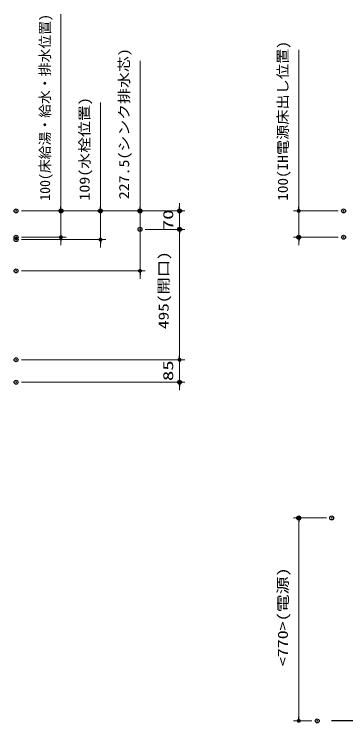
# Model space of a CAD drawing. Units: millimetres, scale not verified. Extents: x -9797 to 9797, y -4555 to 4555.
# Drawn here: x -5311 to -4053, y -308 to 2382 of the extents above; entities that cross this region are included whole.
import ezdxf
from ezdxf.enums import TextEntityAlignment as Align

# ---------------------------------------------------------------- set-up
doc = ezdxf.new("R2010")
doc.units = ezdxf.units.MM
doc.header["$LTSCALE"] = 30
doc.header["$PDMODE"] = 32
doc.header["$PDSIZE"] = 15
for name, color, linetype, lineweight in [('0-0_KABE', 4, 'Continuous', 25), ('0-1_0', 7, 'Continuous', 25), ('0-3_寸法ﾚｲﾔｰ', 30, 'Continuous', 13), ('0-4_DEFPOINTS', 7, 'Continuous', 25)]:
    doc.layers.add(name, color=color, linetype=linetype, lineweight=lineweight)
doc.styles.add('ＭＳ ゴシック', font='')
doc.styles.get('ＭＳ ゴシック').set_extended_font_data('MS Gothic')

# ---------------------------------------------------------------- blocks, each defined once
blk = doc.blocks.new('_DOT')
at = {"layer": '0-1_0', "color": 30}
blk.add_line((-15, 0), (-30, 0), dxfattribs=at)
for points in [[(0, 0), (-15, 0), (-14.88, 1.88)], [(0, 0), (-14.88, -1.88), (-15, 0)], [(0, 0), (-14.88, 1.88), (-14.53, 3.73)], [(0, 0), (-14.53, -3.73), (-14.88, -1.88)], [(0, 0), (-14.53, 3.73), (-13.95, 5.52)], [(0, 0), (-13.95, -5.52), (-14.53, -3.73)], [(0, 0), (-13.95, 5.52), (-13.14, 7.23)], [(0, 0), (-13.14, -7.23), (-13.95, -5.52)], [(0, 0), (-13.14, 7.23), (-12.14, 8.82)], [(0, 0), (-12.14, -8.82), (-13.14, -7.23)], [(0, 0), (-12.14, 8.82), (-10.93, 10.27)], [(0, 0), (-10.93, -10.27), (-12.14, -8.82)], [(0, 0), (-10.93, 10.27), (-9.56, 11.56)], [(0, 0), (-9.56, -11.56), (-10.93, -10.27)], [(0, 0), (-9.56, 11.56), (-8.04, 12.66)], [(0, 0), (-8.04, -12.66), (-9.56, -11.56)], [(0, 0), (-8.04, 12.66), (-6.39, 13.57)], [(0, 0), (-6.39, -13.57), (-8.04, -12.66)], [(0, 0), (-6.39, 13.57), (-4.64, 14.27)], [(0, 0), (-4.64, -14.27), (-6.39, -13.57)], [(0, 0), (-4.64, 14.27), (-2.81, 14.73)], [(0, 0), (-2.81, -14.73), (-4.64, -14.27)], [(0, 0), (-2.81, 14.73), (-0.94, 14.97)], [(0, 0), (-0.94, -14.97), (-2.81, -14.73)], [(0, 0), (-0.94, 14.97), (0.94, 14.97)], [(0, 0), (0.94, -14.97), (-0.94, -14.97)], [(0, 0), (0.94, 14.97), (2.81, 14.73)], [(0, 0), (2.81, 14.73), (4.64, 14.27)], [(0, 0), (4.64, 14.27), (6.39, 13.57)], [(0, 0), (6.39, 13.57), (8.04, 12.66)], [(0, 0), (8.04, 12.66), (9.56, 11.56)], [(0, 0), (9.56, 11.56), (10.93, 10.27)], [(0, 0), (10.93, 10.27), (12.14, 8.82)], [(0, 0), (12.14, 8.82), (13.14, 7.23)], [(0, 0), (13.14, 7.23), (13.95, 5.52)], [(0, 0), (13.95, 5.52), (14.53, 3.73)], [(0, 0), (14.53, 3.73), (14.88, 1.88)], [(0, 0), (14.88, 1.88), (15, 0)], [(0, 0), (2.81, -14.73), (0.94, -14.97)], [(0, 0), (4.64, -14.27), (2.81, -14.73)], [(0, 0), (6.39, -13.57), (4.64, -14.27)], [(0, 0), (8.04, -12.66), (6.39, -13.57)], [(0, 0), (9.56, -11.56), (8.04, -12.66)], [(0, 0), (10.93, -10.27), (9.56, -11.56)], [(0, 0), (12.14, -8.82), (10.93, -10.27)], [(0, 0), (13.14, -7.23), (12.14, -8.82)], [(0, 0), (13.95, -5.52), (13.14, -7.23)], [(0, 0), (14.53, -3.73), (13.95, -5.52)], [(0, 0), (14.88, -1.88), (14.53, -3.73)], [(0, 0), (15, 0), (14.88, -1.88)]]:
    blk.add_solid(points, dxfattribs=at)

msp = doc.modelspace()

# ---------------------------------------------------------------- linework, layer by layer
at = {"layer": '0-0_KABE'}
msp.add_line((-3214.53, -300.14), (-4106.91, -300.14), dxfattribs=at)
at = {"layer": '0-3_寸法ﾚｲﾔｰ'}
for p, q in [((-5133.51, 1635), (-5133.51, 2381.57)), ((-4231.2, 1635), (-4231.2, 2246.71)), ((-4833.51, 1635), (-4833.51, 2204.43)), ((-4983.51, 1635), (-4983.51, 2046.29)), ((-5133.51, 1650), (-5133.51, 1665)), ((-4983.51, 1650), (-4983.51, 1665)), ((-4833.51, 1650), (-4833.51, 1665)), ((-4683.51, 1650), (-4683.51, 1665)), ((-4231.2, 1650), (-4231.2, 1665)), ((-5283.51, 1635), (-4963.51, 1635)), ((-5283.51, 1635), (-4813.51, 1635)), ((-5283.51, 1635), (-4663.51, 1635)), ((-5283.51, 1635), (-5113.51, 1635)), ((-5133.51, 1535), (-5133.51, 1635)), ((-4983.51, 1526), (-4983.51, 1635)), ((-4833.51, 1407.5), (-4833.51, 1635)), ((-4683.51, 1565), (-4683.51, 1635)), ((-4081.2, 1635), (-4251.2, 1635)), ((-4231.2, 1635), (-4231.2, 1535)), ((-4813.51, 1565), (-4663.51, 1565)), ((-4813.51, 1565), (-4663.51, 1565)), ((-5283.51, 1535), (-5113.51, 1535)), ((-4683.51, 1085), (-4683.51, 1550)), ((-4683.51, 1550), (-4683.51, 1535)), ((-4081.2, 1535), (-4251.2, 1535)), ((-5283.51, 1526), (-4963.51, 1526)), ((-5133.51, 1520), (-5133.51, 1505)), ((-4983.51, 1511), (-4983.51, 1496)), ((-4231.2, 1520), (-4231.2, 1505)), ((-5283.51, 1407.5), (-4813.51, 1407.5)), ((-4833.51, 1392.5), (-4833.51, 1377.5)), ((-4683.51, 1085), (-4683.51, 1100)), ((-5283.51, 1070), (-4663.51, 1070)), ((-5283.51, 1070), (-4663.51, 1070)), ((-4683.51, 1070), (-4683.51, 985)), ((-5283.51, 985), (-4663.51, 985)), ((-4683.51, 970), (-4683.51, 955)), ((-4126.2, 469.86), (-4251.2, 469.86)), ((-4231.2, -285.14), (-4231.2, 454.86)), ((-4181.2, -300.14), (-4251.2, -300.14))]:
    msp.add_line(p, q, dxfattribs=at)
at = {"layer": '0-4_DEFPOINTS'}
for p in [(-5303.51, 1635), (-5133.51, 1635), (-4983.51, 1635), (-4833.51, 1635), (-4683.51, 1635), (-4061.2, 1635), (-4833.51, 1565), (-4683.51, 1565), (-5303.51, 1535), (-5303.51, 1526), (-4231.2, 1535), (-4061.2, 1535), (-5303.51, 1407.5), (-5303.51, 1070), (-5303.51, 985), (-4683.51, 985), (-4231.2, 469.86), (-4106.2, 469.86), (-4161.2, -300.14)]:
    msp.add_point(p, dxfattribs=at)

# ---------------------------------------------------------------- block references
at = {"layer": '0-3_寸法ﾚｲﾔｰ', "xscale": 0.5, "yscale": 0.5}
for p, rotation in [((-5133.51, 1635), 270), ((-4983.51, 1635), 270), ((-4833.51, 1635), 270), ((-4683.51, 1635), 270), ((-4231.2, 1635), 270), ((-4683.51, 1565), 90), ((-4683.51, 1565), 90), ((-5133.51, 1535), 90), ((-4983.51, 1526), 90), ((-4231.2, 1535), 90), ((-4833.51, 1407.5), 90), ((-4683.51, 1070), 270), ((-4683.51, 1070), 270), ((-4683.51, 985), 90), ((-4231.2, 469.86), 90), ((-4231.2, -300.14), 270)]:
    msp.add_blockref('_DOT', p, dxfattribs=dict(at, rotation=rotation))

# ---------------------------------------------------------------- texts
at = {"layer": '0-3_寸法ﾚｲﾔｰ', "style": 'ＭＳ ゴシック'}
msp.add_text('100(床給湯・給水・排水位置)', height=38.48, rotation=90, dxfattribs=at).set_placement((-5163.26, 1673.57), align=Align.BOTTOM_LEFT)
for s, height, width, p in [('100(IH電源床出し位置)', 38.49, 1.1, (-4260.94, 1673.57)), ('227.5(シンク排水芯)', 38.48, 1.15, (-4863.26, 1679.29)), ('109(水栓位置)', 38.49, 1.15, (-5013.26, 1674.29)), ('70', 38.49, 1.5, (-4696.11, 1561.91)), ('495(開口)', 38.49, 1.25, (-4713.26, 1186.64)), ('85', 38.49, 1.5, (-4696.11, 989.41)), ('<770>(電源)', 38.48, 1.3, (-4260.94, -92.66))]:
    msp.add_text(s, height=height, rotation=90, dxfattribs=dict(at, width=width)).set_placement(p, align=Align.BOTTOM_LEFT)

doc.saveas('drawing.dxf')
